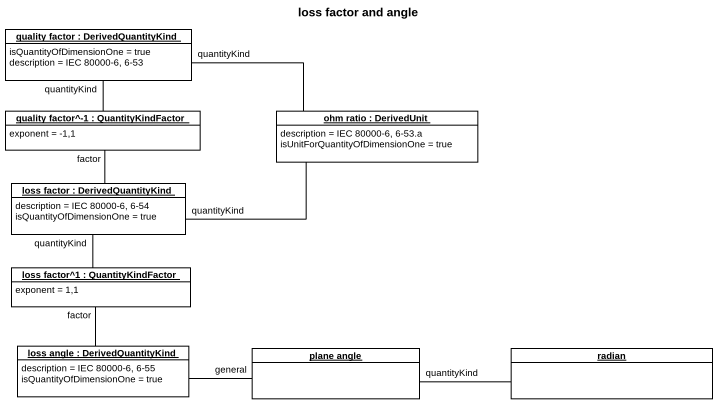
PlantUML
@startuml
title loss factor and angle
hide circle
hide empty members
object "quality factor : DerivedQuantityKind" as quality_factor #FFFFFF {
  isQuantityOfDimensionOne = true
  description = IEC 80000-6, 6-53
}
object "quality factor^-1 : QuantityKindFactor" as quality_factor_1 #FFFFFF {
  exponent = -1,1
}
object "ohm ratio : DerivedUnit" as ohm_ratio #FFFFFF {
  description = IEC 80000-6, 6-53.a
  isUnitForQuantityOfDimensionOne = true
}
object "loss factor : DerivedQuantityKind" as loss_factor #FFFFFF {
  description = IEC 80000-6, 6-54
  isQuantityOfDimensionOne = true
}
object "loss factor^1 : QuantityKindFactor" as loss_factor_1 #FFFFFF {
  exponent = 1,1
}
object "loss angle : DerivedQuantityKind" as loss_angle #FFFFFF {
  description = IEC 80000-6, 6-55
  isQuantityOfDimensionOne = true
}
object "plane angle" as plane_angle #FFFFFF
object radian #FFFFFF
quality_factor -- quality_factor_1 : quantityKind
quality_factor_1 -- loss_factor : factor
ohm_ratio -left- quality_factor : quantityKind
ohm_ratio -left- loss_factor : quantityKind
loss_factor -- loss_factor_1 : quantityKind
loss_factor_1 -- loss_angle : factor
loss_angle -right- plane_angle : general
radian -left- plane_angle : quantityKind
@enduml
